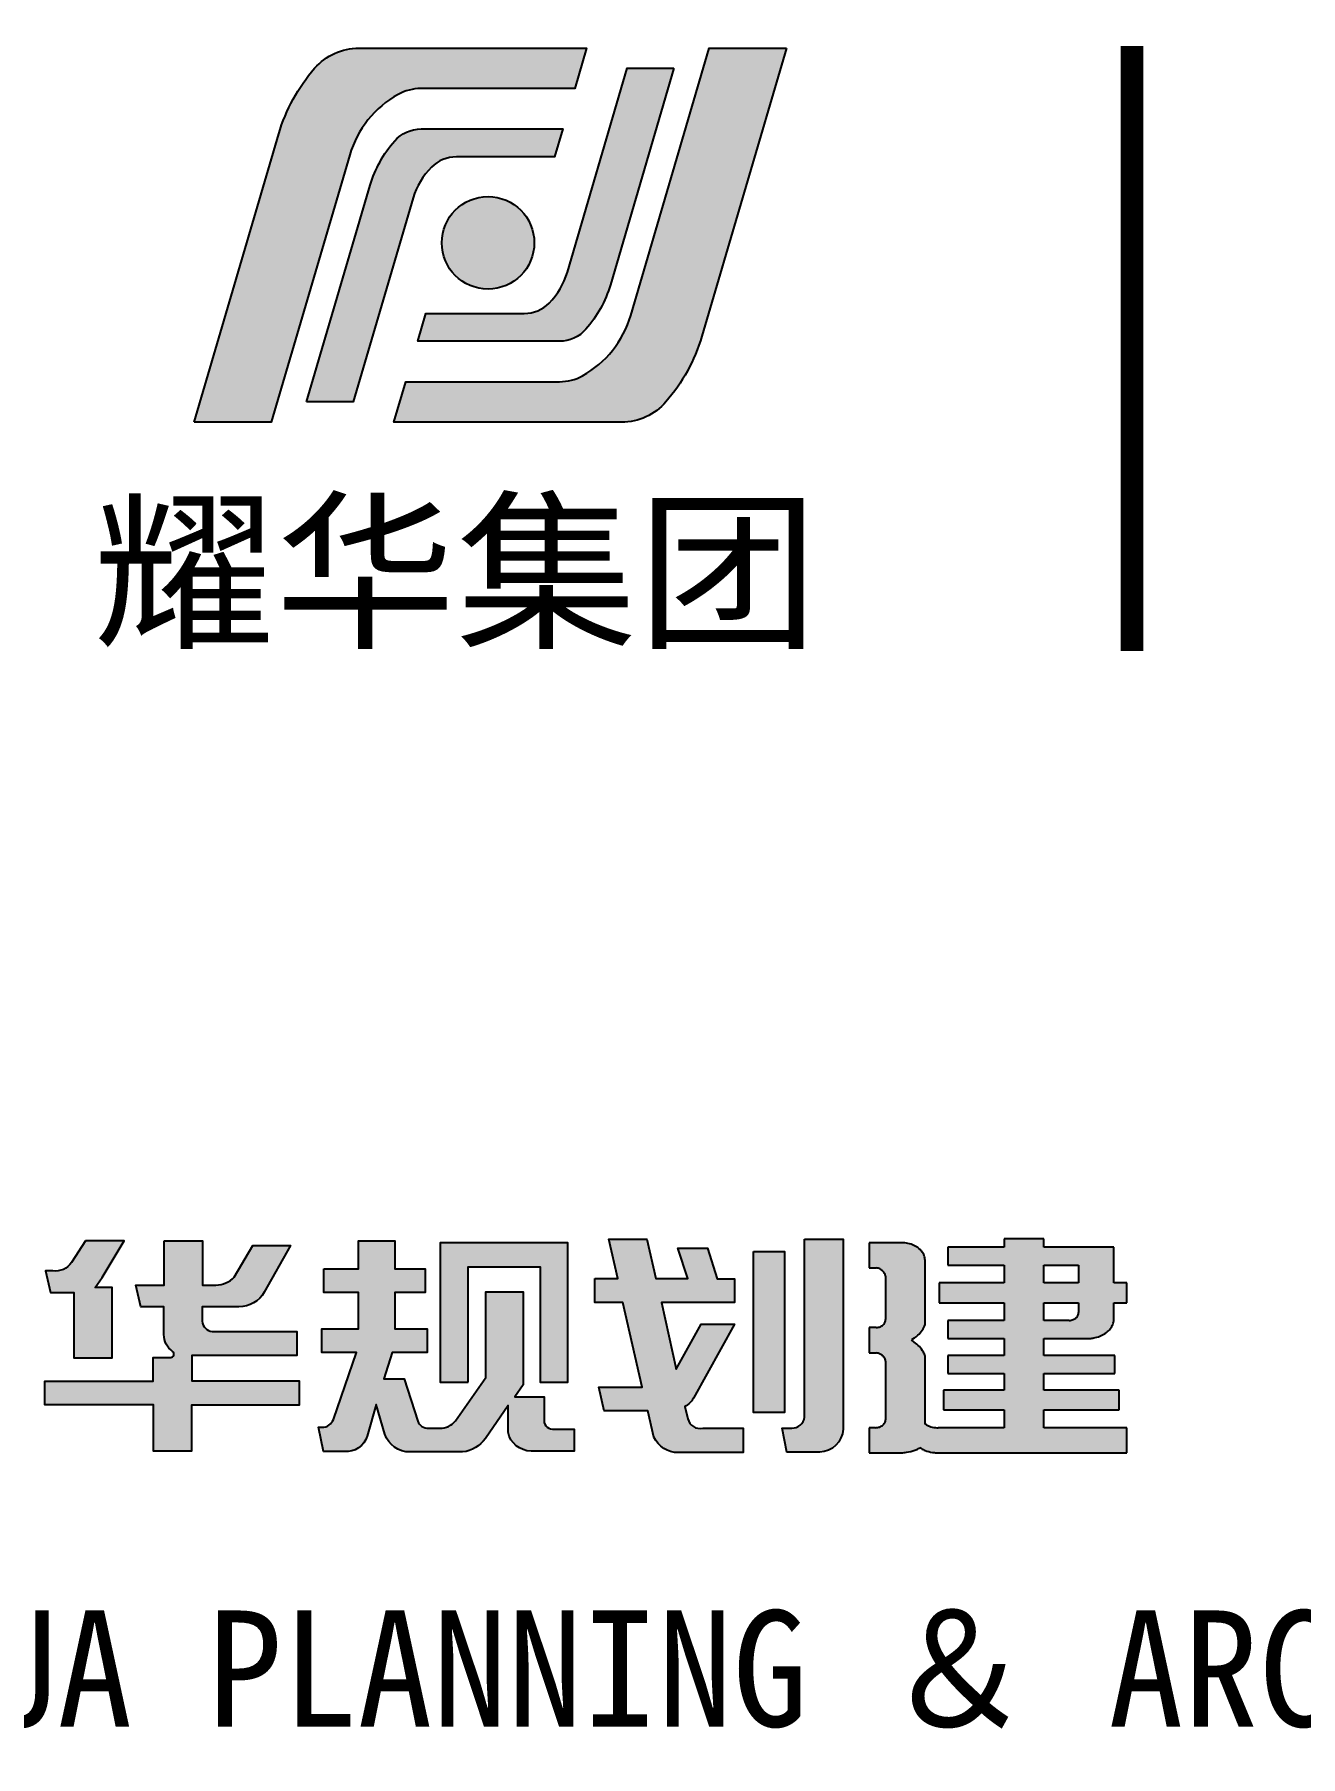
# Model space of a CAD drawing. Extents: x -138012 to 2129925, y -311560 to 0.
# Drawn here: x 1072248 to 1074190, y -142305 to -139662 of the extents above; entities that cross this region are included whole.
import ezdxf
from ezdxf.enums import TextEntityAlignment as Align

# ---------------------------------------------------------------- set-up
doc = ezdxf.new("R2010")
doc.units = 0
doc.header["$LTSCALE"] = 1000
doc.header["$MEASUREMENT"] = 0
doc.layers.get('0').update_dxf_attribs({"linetype": 'CONTINUOUS'})
for name, color, linetype in [('3', 3, 'CONTINUOUS'), ('TEXT', 7, 'CONTINUOUS'), ('WALL', 6, 'CONTINUOUS'), ('图框', 4, 'CONTINUOUS'), ('家具', 35, 'CONTINUOUS')]:
    doc.layers.add(name, color=color, linetype=linetype)
doc.styles.add('-黑体', font='simhei.ttf', dxfattribs={"width": 0.8})
doc.styles.add('图框艺术体', font='simhei.ttf', dxfattribs={"width": 0.9})

# ---------------------------------------------------------------- blocks, each defined once
blk = doc.blocks.new('yhlogo01')
at = {"layer": '家具'}
h = blk.add_hatch(color=5, dxfattribs=at)
h.dxf.hatch_style = 1
h.paths.add_polyline_path([(243496.4297811407, -10479.33175228268, 0.2174727721033012), (243118.6349315595, -10651.80915515404, 0.1075559214367939), (242812.8083269913, -11211.68171805657), (242090.9063861661, -13669.64493794192), (242748.8166466388, -13669.64493794192), (243418.1854214451, -11389.6694430011, -0.19717890885757), (243830.3649421591, -10874.52929703217, -0.1273347370917847), (244024.4521864142, -10824.2865580254), (245336.0998570008, -10824.2865580254), (245437.4898118477, -10479.33175228268)])
h = blk.add_hatch(color=5, dxfattribs=at)
h.dxf.hatch_style = 1
h.paths.add_polyline_path([(245735.4472798892, -13669.64493794192, 0.2174727721032802), (246113.2421294704, -13497.1675350706, 0.1075559214368167), (246419.0687340387, -12937.29497216795), (247140.9706748639, -10479.33175228268), (246483.0604143911, -10479.33175228268), (245813.6916395846, -12759.30724722437, -0.1971789088572864), (245401.5121188709, -13274.4473931924, -0.1273347370917942), (245207.4248746158, -13324.69013219917), (243895.7772040291, -13324.69013219917), (243794.3872491822, -13669.64493794192)])
h = blk.add_hatch(color=5, dxfattribs=at)
h.dxf.hatch_style = 1
h.paths.add_polyline_path([(245430.8611899983, -12877.86638939462, 0.1093664727785229), (245639.453722176, -12499.22633192304), (246182.0387513717, -10651.80915515404), (245784.2922744539, -10651.80915515404), (245272.9346151327, -12391.57994706894, -0.1253067589665132), (245117.453680721, -12653.93890134204, -0.1991992421947447), (244905.0876318119, -12742.04113997891), (244067.0308118332, -12742.04113997888), (243997.167158876, -12979.73532645646), (245205.5967189892, -12979.73532645646, 0.2155993663494431)])
h = blk.add_hatch(color=5, dxfattribs=at)
h.dxf.hatch_style = 1
h.paths.add_polyline_path([(243801.0158710317, -11271.11030082994, 0.10936647277854), (243592.4233388539, -11649.7503583016), (243049.8383096582, -13497.16753507056), (243447.584786576, -13497.16753507056), (243958.942445897, -11757.39674315657, -0.1253067589668707), (244114.4233803088, -11495.03778888262, -0.1991992421947921), (244326.7894292181, -11406.93555024569), (245164.8462491967, -11406.93555024569), (245234.7099021539, -11169.24136376812), (244026.2803420408, -11169.24136376812, 0.2155993663494261)])
h = blk.add_hatch(color=1, dxfattribs=at)
h.dxf.hatch_style = 1
h.paths.add_polyline_path([(244990.8879417925, -12140.39006664162, 1), (244202.3736493761, -12140.39006664162, 1)])
at = {"layer": '家具', "color": 5}
for points in [[(242090.9063861661, -13669.64493794192), (242812.8083269913, -11211.68171805657, -0.1075559214367966), (243118.6349315595, -10651.80915515403, -0.2174727721032954), (243496.4297811407, -10479.33175228268), (245437.4898118477, -10479.33175228268), (245336.0998570008, -10824.2865580254), (244024.4521864141, -10824.2865580254, 0.127334737091765), (243830.3649421591, -10874.52929703217, 0.1971247319399929), (243418.2364854845, -11389.49551083859), (242748.8166466388, -13669.64493794192)], [(247140.9706748639, -10479.33175228268), (246419.0687340387, -12937.29497216802, -0.1075559214367966), (246113.2421294704, -13497.16753507056, -0.2174727721032954), (245735.4472798892, -13669.64493794192), (243794.3872491822, -13669.64493794192), (243895.7772040291, -13324.69013219917), (245207.4248746158, -13324.69013219917, 0.127334737091765), (245401.5121188708, -13274.44739319241, 0.1971247319399929), (245813.6405755455, -12759.481179386), (246483.0604143911, -10479.33175228268)], [(246182.0387513717, -10651.80915515404), (245639.453722176, -12499.22633192298, -0.109366472778548), (245430.8611899982, -12877.86638939465, -0.2155993663494469), (245205.5967189892, -12979.73532645646), (243997.167158876, -12979.73532645646), (244067.0308118332, -12742.04113997888), (244905.0876318119, -12742.04113997891, 0.1991992421947874), (245117.4536807211, -12653.93890134198, 0.1253067589663713), (245272.9346151326, -12391.5799470692), (245784.2922744539, -10651.80915515404)], [(243049.8383096582, -13497.16753507056), (243592.4233388539, -11649.75035830162, -0.109366472778548), (243801.0158710317, -11271.11030082994, -0.2155993663494469), (244026.2803420408, -11169.24136376812), (245234.7099021539, -11169.24136376812), (245164.8462491967, -11406.93555024569), (244326.7894292181, -11406.93555024569, 0.1991992421947874), (244114.4233803088, -11495.03778888261, 0.1253067589663713), (243958.9424458974, -11757.39674315539), (243447.584786576, -13497.16753507056)]]:
    blk.add_lwpolyline(points, format="xyb", close=True, dxfattribs=at)
at = {"layer": '家具', "color": 1}
blk.add_circle((244596.6307955843, -12140.39006664162), 394.2571462081978, dxfattribs=at)
blk = doc.blocks.new('A1')
h = blk.add_hatch(color=0)
h.dxf.hatch_style = 1
edge = h.paths.add_edge_path()
edge.add_line((499907.9289028043, 391799.8102194821), (499804.6575156818, 391799.8102194822))
edge.add_line((499804.6575156818, 391799.8102194822), (499804.6575156818, 391812.8723855542))
edge.add_line((499804.6575156818, 391812.8723855542), (499746.2662531775, 391812.8723855542))
edge.add_line((499746.2662531775, 391812.8723855542), (499746.2662531776, 391799.8102194822))
edge.add_line((499746.2662531776, 391799.8102194822), (499663.0551200981, 391799.8102194821))
edge.add_line((499663.0551200981, 391799.8102194821), (499663.055120098, 391771.390772095))
edge.add_line((499663.055120098, 391771.390772095), (499746.2662531776, 391771.3907720951))
edge.add_line((499746.2662531776, 391771.3907720951), (499746.2662531776, 391743.1962322638))
edge.add_line((499746.2662531776, 391743.1962322638), (499650.3385152966, 391743.1962322636))
edge.add_line((499650.3385152966, 391743.1962322636), (499650.3385152966, 391711.9906454532))
edge.add_line((499650.3385152966, 391711.9906454532), (499746.2662531775, 391711.9906454532))
edge.add_line((499746.2662531775, 391711.9906454532), (499746.2662531776, 391683.8175802907))
edge.add_line((499746.2662531776, 391683.8175802907), (499663.2676734882, 391683.8175802907))
edge.add_line((499663.2676734882, 391683.8175802907), (499663.2676734882, 391655.3877932482))
edge.add_line((499663.2676734882, 391655.3877932482), (499746.2662531775, 391655.3877932482))
edge.add_line((499746.2662531775, 391655.3877932482), (499746.2662531775, 391628.6634728641))
edge.add_line((499746.2662531775, 391628.6634728641), (499663.1423936758, 391628.6634728641))
edge.add_line((499663.1423936758, 391628.6634728641), (499663.1423936758, 391600.1255171203))
edge.add_line((499663.1423936758, 391600.1255171203), (499746.2662531775, 391600.1255171202))
edge.add_line((499746.2662531775, 391600.1255171202), (499746.2662531775, 391573.5053886473))
edge.add_line((499746.2662531775, 391573.5053886473), (499656.7320086561, 391573.5053886474))
edge.add_line((499656.7320086561, 391573.5053886474), (499656.7320086561, 391542.1948145677))
edge.add_line((499656.7320086561, 391542.1948145677), (499746.2662531774, 391542.1948145676))
edge.add_line((499746.2662531774, 391542.1948145676), (499746.2662531775, 391514.1287250693))
edge.add_line((499746.2662531775, 391514.1287250693), (499648.8725882611, 391514.128741846))
edge.add_spline(control_points=[(499648.8725882588, 391514.128741846), (499647.516805486, 391514.1248151271), (499646.1607248433, 391514.1965286431), (499641.7445433073, 391514.678954967), (499638.7324416775, 391515.4083780448), (499634.4495737447, 391517.0801189559), (499633.0368026386, 391517.7518299996), (499631.6948611921, 391518.5173174875)], knot_values=[0.9513714849087886, 0.9513714849087886, 0.9513714849087886, 0.9513714849087886, 1.090703220191351, 1.090703220191351, 1.408924883728573, 1.408924883728573, 1.574416654039366, 1.574416654039366, 1.574416654039366, 1.574416654039366], degree=3, periodic=0)
edge.add_line((499631.6948611921, 391518.5173174875), (499629.6768083906, 391519.8315117532))
edge.add_line((499629.6768083906, 391519.8315117532), (499629.6768083906, 391627.6929589767))
edge.add_spline(control_points=[(499629.6768083906, 391627.6929589767), (499629.0389010403, 391629.6955345451), (499628.2299742769, 391631.6691520484), (499625.6602429506, 391636.7476009296), (499623.6198191801, 391639.7757828386), (499618.9745301421, 391645.1443308506), (499616.4492767555, 391647.5229899169), (499613.6413075626, 391649.6886044737)], knot_values=[3.391103965101848, 3.391103965101848, 3.391103965101848, 3.391103965101848, 3.526234999189308, 3.526234999189308, 3.747079914326613, 3.747079914326613, 3.94529361934048, 3.94529361934048, 3.94529361934048, 3.94529361934048], degree=3, periodic=0)
edge.add_line((499613.6413075626, 391649.6886044737), (499609.5170604697, 391652.986123019))
edge.add_line((499609.5170604697, 391652.986123019), (499613.7215037394, 391656.0837060186))
edge.add_spline(control_points=[(499613.7215037394, 391656.0837060186), (499615.566837668, 391657.4344776521), (499617.2881708091, 391658.8832742923), (499621.4332136043, 391662.8945350292), (499623.6285346302, 391665.5901668347), (499627.1918020804, 391671.2635780823), (499628.5600892682, 391674.2407480872), (499629.5387159159, 391677.4342343109), (499629.5829340947, 391677.5820117931), (499629.6261334103, 391677.7299442384)], knot_values=[2.311832462008515, 2.311832462008515, 2.311832462008515, 2.311832462008515, 2.450793033216761, 2.450793033216761, 2.675985772782195, 2.675985772782195, 2.901178512347629, 2.901178512347629, 2.912092230434895, 2.912092230434895, 2.912092230434895, 2.912092230434895], degree=3, periodic=0)
edge.add_line((499629.6261334103, 391677.7299442383), (499629.6261334103, 391775.9993304876))
edge.add_spline(control_points=[(499629.6261334103, 391775.9993304876), (499629.630080546, 391778.1625855921), (499629.5176349047, 391779.8966171443), (499629.2926283568, 391783.6265630543), (499628.8393377613, 391786.0289184858), (499626.7663480617, 391790.6016039109), (499625.3315646446, 391792.8036633595), (499621.7281981602, 391796.8727997523), (499619.5595313578, 391798.7384310508), (499614.6276976406, 391801.9682940993), (499611.8652945107, 391803.3316295663), (499605.9514387894, 391805.4305459041), (499602.8008605887, 391806.1657647682), (499597.7860857357, 391806.7684625977), (499595.9719772948, 391806.8768094087), (499594.1578709034, 391806.8765785517)], knot_values=[-0.09946393604087977, -0.09946393604087977, -0.09946393604087977, -0.09946393604087977, 0.07948016177026485, 0.07948016177026485, 0.3479203152235475, 0.3479203152235475, 0.6163604686768303, 0.6163604686768303, 0.884800622130113, 0.884800622130113, 1.153240775583396, 1.153240775583396, 1.421680929036679, 1.421680929036679, 1.570955397518689, 1.570955397518689, 1.570955397518689, 1.570955397518689], degree=3, periodic=0)
edge.add_line((499594.1578719218, 391806.8765785193), (499547.0065997255, 391806.8765785193))
edge.add_line((499547.0065997255, 391806.8765785193), (499547.0065997255, 391767.2103699229))
edge.add_line((499547.0065997255, 391767.2103699229), (499557.3011671106, 391767.2103699229))
edge.add_spline(control_points=[(499557.301167111, 391767.2103699229), (499559.7906281099, 391766.8415706282), (499561.530858275, 391766.1187200162), (499564.3205810933, 391764.4915974619), (499565.6203750136, 391763.3921081147), (499568.07310273, 391761.0128298), (499569.1183029701, 391759.6603405565), (499570.4085476788, 391757.2990942172), (499570.8064099727, 391756.3680350843), (499571.2883611631, 391754.2152674938)], knot_values=[3.386551680851742, 3.386551680851742, 3.386551680851742, 3.386551680851742, 3.627015090191965, 3.627015090191965, 3.904526008478623, 3.904526008478623, 4.182036926765281, 4.182036926765281, 4.349186330027427, 4.349186330027427, 4.349186330027427, 4.349186330027427], degree=3, periodic=0)
edge.add_line((499571.2883611631, 391754.2152674938), (499571.2883611631, 391684.5541656874))
edge.add_spline(control_points=[(499571.2883611631, 391685.3483910699), (499571.2927789426, 391685.2113248752), (499571.2908990225, 391684.9785081674), (499571.237864952, 391683.6543733178), (499571.0284694527, 391682.5704378734), (499570.2232756086, 391680.2623889592), (499569.5479114454, 391679.0692386188), (499567.8548943002, 391676.9568842758), (499566.8385217928, 391676.0361613174), (499564.1445981266, 391674.2111195196), (499562.36335759, 391673.4491224194), (499559.5623151378, 391672.7810438627), (499558.6068548425, 391672.6371838089), (499557.3785872198, 391672.5640585373)], knot_values=[-1.487500499190211, -1.487500499190211, -1.487500499190211, -1.487500499190211, -1.436353530280068, -1.436353530280068, -1.196218717986405, -1.196218717986405, -0.8982293874048811, -0.8982293874048811, -0.6002400568233572, -0.6002400568233572, -0.187335728827086, -0.187335728827086, 0.01911643517104955, 0.01911643517104955, 0.01911643517104955, 0.01911643517104955], degree=3, periodic=0)
edge.add_line((499557.3785872198, 391672.5640585373), (499546.9362178085, 391672.5640585373))
edge.add_line((499546.9362178085, 391672.5640585373), (499546.9362178083, 391632.6600378691))
edge.add_line((499546.9362178083, 391632.6600378691), (499557.2068553419, 391632.6600378691))
edge.add_spline(control_points=[(499557.2068553419, 391632.6600378691), (499559.5083405227, 391632.2924965217), (499561.016320444, 391631.8139085879), (499563.6968602023, 391630.5742917169), (499564.8880929395, 391629.847201985), (499567.037737794, 391628.1323806124), (499567.996149875, 391627.1440675079), (499569.593819221, 391624.9474751431), (499570.2322340413, 391623.7384831654), (499570.9533816069, 391621.6305217981), (499571.1524369888, 391620.7718924236), (499571.2897688014, 391619.4124092435)], knot_values=[0.09832068293461194, 0.09832068293461194, 0.09832068293461194, 0.09832068293461194, 0.3878882526098777, 0.3878882526098777, 0.6477281066924279, 0.6477281066924279, 0.907567960774978, 0.907567960774978, 1.167407814857528, 1.167407814857528, 1.336230672169579, 1.336230672169579, 1.336230672169579, 1.336230672169579], degree=3, periodic=0)
edge.add_line((499571.2897688014, 391619.4124092435), (499571.2897688014, 391526.7484184753))
edge.add_spline(control_points=[(499571.2897688014, 391526.7484184753), (499571.2432588252, 391525.2958664132), (499570.9594635144, 391523.9876287159), (499569.9252842258, 391521.4318371353), (499569.1367715331, 391520.2025097169), (499567.2021210566, 391518.061759366), (499566.0570793106, 391517.1483810305), (499563.1472797061, 391515.4443433839), (499561.3004047734, 391514.7807648817), (499558.4304838814, 391514.2649048068), (499557.4570714199, 391514.172593714), (499556.4326542526, 391514.1601417142)], knot_values=[1.586367827487998, 1.586367827487998, 1.586367827487998, 1.586367827487998, 1.872585217741985, 1.872585217741985, 2.185500725120694, 2.185500725120694, 2.498416232499404, 2.498416232499404, 2.909300387812437, 2.909300387812437, 3.114742465468954, 3.114742465468954, 3.114742465468954, 3.114742465468954], degree=3, periodic=0)
edge.add_line((499556.4326542526, 391514.1601417142), (499546.9756316818, 391514.1601417142))
edge.add_line((499546.9756316818, 391514.1601417142), (499546.9756316818, 391474.3603129571))
edge.add_line((499546.9756316818, 391474.3603129571), (499594.8732371089, 391474.3603129571))
edge.add_spline(control_points=[(499594.8732371089, 391474.3603129571), (499597.347924398, 391474.5326031277), (499599.8075709335, 391474.8350379792), (499606.4390101631, 391476.0109823354), (499610.5344675842, 391477.1424289733), (499616.3082343909, 391479.3529462261), (499618.1572186719, 391480.1659679008), (499619.9399941821, 391481.0573092905)], knot_values=[1.657599925298069, 1.657599925298069, 1.657599925298069, 1.657599925298069, 1.788930252808407, 1.788930252808407, 2.017152723414768, 2.017152723414768, 2.129372264282285, 2.129372264282285, 2.129372264282285, 2.129372264282285], degree=3, periodic=0)
edge.add_line((499619.9399941824, 391481.0573092906), (499621.685689452, 391482.0428074906))
edge.add_line((499621.685689452, 391482.0428074906), (499623.644365761, 391480.9910457135))
edge.add_spline(control_points=[(499623.644365761, 391480.9910457135), (499625.5421775923, 391479.9557472126), (499627.5371106262, 391479.0241726884), (499633.0837820895, 391476.8375387602), (499636.7753456454, 391475.7919964125), (499642.4241243594, 391474.7719807512), (499644.2978630919, 391474.522864885), (499646.1840852991, 391474.3603129571)], knot_values=[0.9723196980382531, 0.9723196980382531, 0.9723196980382531, 0.9723196980382531, 1.11294085342267, 1.11294085342267, 1.348800516823549, 1.348800516823549, 1.463491189088361, 1.463491189088361, 1.463491189088361, 1.463491189088361], degree=3, periodic=0)
edge.add_line((499646.1840852991, 391474.3603129571), (499927.0488544334, 391474.3603129571))
edge.add_line((499927.0488544334, 391474.3603129571), (499927.0488544334, 391514.1287250693))
edge.add_line((499927.0488544334, 391514.1287250693), (499804.6575156818, 391514.1287250694))
edge.add_line((499804.6575156818, 391514.1287250694), (499804.6575156818, 391542.1948145677))
edge.add_line((499804.6575156818, 391542.1948145677), (499916.0256385598, 391542.1948145677))
edge.add_line((499916.0256385598, 391542.1948145677), (499916.0256385597, 391573.5053886473))
edge.add_line((499916.0256385597, 391573.5053886473), (499804.6575156818, 391573.5053886473))
edge.add_line((499804.6575156818, 391573.5053886473), (499804.6575156818, 391600.1255171202))
edge.add_line((499804.6575156818, 391600.1255171202), (499909.599769519, 391600.1255171202))
edge.add_line((499909.599769519, 391600.1255171202), (499909.599769519, 391628.6634728641))
edge.add_line((499909.599769519, 391628.6634728641), (499804.6575156816, 391628.6634728641))
edge.add_line((499804.6575156816, 391628.6634728641), (499804.6575156819, 391655.3877932482))
edge.add_line((499804.6575156819, 391655.3877932482), (499872.7526750282, 391655.3877932482))
edge.add_spline(control_points=[(499872.7526750282, 391655.3877932482), (499874.639772462, 391655.5521934999), (499876.5111486797, 391655.8228072897), (499881.5256230669, 391656.8431100572), (499884.5966459165, 391657.7996099254), (499890.3309489737, 391660.2613686182), (499892.9936555433, 391661.7663203101), (499897.7516112896, 391665.2139295115), (499899.8464083862, 391667.1559384646), (499903.3586752978, 391671.3402198555), (499904.776251631, 391673.5815665229), (499906.8811853203, 391678.2251416138), (499907.5694620732, 391680.6269946482), (499908.0292847187, 391684.1367406719), (499908.097271906, 391685.2275973131), (499908.0908505413, 391686.3182430553)], knot_values=[-1.46233434582702, -1.46233434582702, -1.46233434582702, -1.46233434582702, -1.321737701097408, -1.321737701097408, -1.078275998243133, -1.078275998243133, -0.8348142953888574, -0.8348142953888574, -0.5913525925345822, -0.5913525925345822, -0.3478908896803069, -0.3478908896803069, -0.1044291868260317, -0.1044291868260317, 0.004710103025224788, 0.004710103025224788, 0.004710103025224788, 0.004710103025224788], degree=3, periodic=0)
edge.add_line((499908.0908505413, 391686.3182430553), (499908.0907812138, 391711.9906454532))
edge.add_line((499908.0907812138, 391711.9906454532), (499927.0981217756, 391711.9906454532))
edge.add_line((499927.0981217756, 391711.9906454532), (499927.0981217756, 391743.1962322636))
edge.add_line((499927.0981217756, 391743.1962322636), (499907.9289028043, 391743.1962322638))
edge.add_line((499907.9289028043, 391743.1962322638), (499907.9289028043, 391799.8102194821))
h.paths.add_polyline_path([(499804.6575156818, 391771.3907720951), (499855.983216278, 391771.3907720951), (499855.9832162781, 391743.1962322638), (499804.6575156818, 391743.1962322638)], flags=16)
edge = h.paths.add_edge_path(flags=16)
edge.add_line((499804.6575156818, 391711.9906454532), (499855.9846239163, 391711.9906454532))
edge.add_line((499855.9846239163, 391711.9906454532), (499855.9846239163, 391696.3831893447))
edge.add_spline(control_points=[(499855.9846239163, 391696.3831893457), (499855.9744802449, 391695.1333386215), (499855.7579818387, 391693.9193547678), (499854.9054273614, 391691.4931697166), (499854.2255796466, 391690.2991295288), (499852.5232004779, 391688.1866953457), (499851.5019423171, 391687.266763504), (499848.7997911511, 391685.447636748), (499847.016149313, 391684.6902323679), (499844.2128749122, 391684.0291747605), (499843.2569022771, 391683.8876797855), (499842.0382513763, 391683.8175802907)], knot_values=[1.650999810835775, 1.650999810835775, 1.650999810835775, 1.650999810835775, 1.918465449896058, 1.918465449896058, 2.217066645749255, 2.217066645749255, 2.515667841602451, 2.515667841602451, 2.928564907150825, 2.928564907150825, 3.135013439925012, 3.135013439925012, 3.135013439925012, 3.135013439925012], degree=3, periodic=0)
edge.add_line((499842.0382513763, 391683.8175802907), (499804.6575156818, 391683.8175802908))
edge.add_line((499804.6575156818, 391683.8175802908), (499804.6575156818, 391711.9906454532))
at = {"layer": 'WALL', "color": 0}
for p, q in [((499594.1573618772, 391806.8765785193), (499547.0065997255, 391806.8765785193)), ((499547.0065997255, 391806.8765785193), (499547.0065997255, 391767.2103699229)), ((499746.2662531776, 391799.8102194822), (499663.0551200981, 391799.8102194821)), ((499663.0551200981, 391799.8102194821), (499663.055120098, 391771.390772095)), ((499804.6575156818, 391812.8723855542), (499746.2662531775, 391812.8723855542)), ((499746.2662531775, 391812.8723855542), (499746.2662531776, 391799.8102194822)), ((499804.6575156818, 391799.8102194822), (499804.6575156818, 391812.8723855542)), ((499907.9289028043, 391799.8102194821), (499804.6575156818, 391799.8102194822)), ((499907.9289028043, 391743.1962322638), (499907.9289028043, 391799.8102194821)), ((499629.6261334103, 391677.7299442384), (499629.6261334103, 391775.9993304876)), ((499663.055120098, 391771.390772095), (499746.2662531776, 391771.3907720951)), ((499746.2662531776, 391771.3907720951), (499746.2662531776, 391743.1962322638)), ((499804.6575156818, 391771.3907720951), (499855.983216278, 391771.3907720951)), ((499804.6575156818, 391743.1962322638), (499804.6575156818, 391771.3907720951)), ((499855.983216278, 391771.3907720951), (499855.9832162781, 391743.1962322638)), ((499547.0065997255, 391767.2103699229), (499557.301167111, 391767.2103699229)), ((499571.2883611631, 391754.2152674938), (499571.2883611631, 391685.3483910699)), ((499746.2662531776, 391743.1962322638), (499650.3385152966, 391743.1962322636)), ((499650.3385152966, 391743.1962322636), (499650.3385152966, 391711.9906454532)), ((499855.9832162781, 391743.1962322638), (499804.6575156818, 391743.1962322638)), ((499927.0981217756, 391743.1962322636), (499907.9289028043, 391743.1962322638)), ((499927.0981217756, 391711.9906454532), (499927.0981217756, 391743.1962322636)), ((499650.3385152966, 391711.9906454532), (499746.2662531775, 391711.9906454532)), ((499746.2662531775, 391711.9906454532), (499746.2662531776, 391683.8175802907)), ((499804.6575156818, 391683.8175802908), (499804.6575156818, 391711.9906454532)), ((499804.6575156818, 391711.9906454532), (499855.9846239163, 391711.9906454532)), ((499855.9846239163, 391711.9906454532), (499855.9846239163, 391696.3831893457)), ((499908.0908505413, 391686.3182430553), (499908.0907812138, 391711.9906454532)), ((499908.0907812138, 391711.9906454532), (499927.0981217756, 391711.9906454532)), ((499557.3785872198, 391672.5640585373), (499546.9362178085, 391672.5640585373)), ((499546.9362178085, 391672.5640585373), (499546.9362178083, 391632.6600378691)), ((499746.2662531776, 391683.8175802907), (499663.2676734882, 391683.8175802907)), ((499663.2676734882, 391683.8175802907), (499663.2676734882, 391655.3877932482)), ((499842.0382513763, 391683.8175802907), (499804.6575156818, 391683.8175802908)), ((499613.7215037394, 391656.0837060186), (499609.5170604697, 391652.986123019)), ((499613.6413075626, 391649.6886044737), (499609.5170604697, 391652.986123019)), ((499663.2676734882, 391655.3877932482), (499746.2662531775, 391655.3877932482)), ((499746.2662531775, 391655.3877932482), (499746.2662531775, 391628.6634728641)), ((499804.6575156816, 391628.6634728641), (499804.6575156819, 391655.3877932482)), ((499804.6575156819, 391655.3877932482), (499872.7526750282, 391655.3877932482)), ((499546.9362178083, 391632.6600378691), (499557.2068553419, 391632.6600378691)), ((499571.2897688014, 391619.4124092435), (499571.2897688014, 391526.7484184753)), ((499629.6768083906, 391519.8315117531), (499629.6768083906, 391627.6929589767)), ((499746.2662531775, 391628.6634728641), (499663.1423936758, 391628.6634728641)), ((499663.1423936758, 391628.6634728641), (499663.1423936758, 391600.1255171203)), ((499909.599769519, 391628.6634728641), (499804.6575156816, 391628.6634728641)), ((499909.599769519, 391600.1255171202), (499909.599769519, 391628.6634728641)), ((499663.1423936758, 391600.1255171203), (499746.2662531775, 391600.1255171202)), ((499746.2662531775, 391600.1255171202), (499746.2662531775, 391573.5053886473)), ((499804.6575156818, 391573.5053886473), (499804.6575156818, 391600.1255171202)), ((499804.6575156818, 391600.1255171202), (499909.599769519, 391600.1255171202)), ((499746.2662531775, 391573.5053886473), (499656.7320086561, 391573.5053886474)), ((499656.7320086561, 391573.5053886474), (499656.7320086561, 391542.1948145677)), ((499916.0256385597, 391573.5053886473), (499804.6575156818, 391573.5053886473)), ((499916.0256385598, 391542.1948145677), (499916.0256385597, 391573.5053886473)), ((499656.7320086561, 391542.1948145677), (499746.2662531774, 391542.1948145676)), ((499746.2662531774, 391542.1948145676), (499746.2662531775, 391514.1287250693)), ((499804.6575156818, 391514.1287250694), (499804.6575156818, 391542.1948145677)), ((499804.6575156818, 391542.1948145677), (499916.0256385598, 391542.1948145677)), ((499556.4326542526, 391514.1601417142), (499546.9756316818, 391514.1601417142)), ((499546.9756316818, 391514.1601417142), (499546.9756316818, 391474.3603129571)), ((499631.6948611921, 391518.5173174875), (499629.6768083906, 391519.8315117532)), ((499746.2662531775, 391514.1287250693), (499648.8725882588, 391514.128741846)), ((499927.0488544334, 391514.1287250693), (499804.6575156818, 391514.1287250694)), ((499927.0488544334, 391474.3603129571), (499927.0488544334, 391514.1287250693)), ((499546.9756316818, 391474.3603129571), (499594.8732371089, 391474.3603129571)), ((499619.9399941821, 391481.0573092905), (499621.685689452, 391482.0428074906)), ((499623.644365761, 391480.9910457135), (499621.685689452, 391482.0428074906)), ((499646.1840852991, 391474.3603129571), (499927.0488544334, 391474.3603129571))]:
    blk.add_line(p, q, dxfattribs=at)
for points, knots in [([(499629.6261334103, 391775.9993304876), (499629.630080546, 391778.1625855921), (499629.5176349047, 391779.8966171443), (499629.2926283568, 391783.6265630543), (499628.8393377613, 391786.0289184858), (499626.7663480617, 391790.6016039109), (499625.3315646446, 391792.8036633595), (499621.7281981602, 391796.8727997523), (499619.5595313578, 391798.7384310508), (499614.6276976406, 391801.9682940993), (499611.8652945107, 391803.3316295663), (499605.9514387894, 391805.4305459041), (499602.8008605887, 391806.1657647682), (499597.7860857357, 391806.7684625977), (499595.9719772948, 391806.8768094087), (499594.1578709034, 391806.8765785517)], [-0.09946393604087977, -0.09946393604087977, -0.09946393604087977, -0.09946393604087977, 0.07948016177026485, 0.07948016177026485, 0.3479203152235475, 0.3479203152235475, 0.6163604686768303, 0.6163604686768303, 0.884800622130113, 0.884800622130113, 1.153240775583396, 1.153240775583396, 1.421680929036679, 1.421680929036679, 1.570955397518689, 1.570955397518689, 1.570955397518689, 1.570955397518689]), ([(499571.2883611631, 391754.2152674938), (499570.8064099727, 391756.3680350843), (499570.4085476788, 391757.2990942172), (499569.1183029701, 391759.6603405565), (499568.07310273, 391761.0128298), (499565.6203750136, 391763.3921081147), (499564.3205810933, 391764.4915974619), (499561.530858275, 391766.1187200162), (499559.7906281099, 391766.8415706282), (499557.301167111, 391767.2103699229)], [3.386551680851742, 3.386551680851742, 3.386551680851742, 3.386551680851742, 3.553701084113889, 3.553701084113889, 3.831212002400546, 3.831212002400546, 4.108722920687204, 4.108722920687204, 4.349186330027427, 4.349186330027427, 4.349186330027427, 4.349186330027427]), ([(499842.0382513763, 391683.8175802907), (499843.2569022771, 391683.8876797855), (499844.2128749122, 391684.0291747605), (499847.016149313, 391684.6902323679), (499848.7997911511, 391685.447636748), (499851.5019423171, 391687.266763504), (499852.5232004779, 391688.1866953457), (499854.2255796466, 391690.2991295288), (499854.9054273614, 391691.4931697166), (499855.7579818387, 391693.9193547678), (499855.9744802449, 391695.1333386215), (499855.9846239163, 391696.3831893457)], [1.650999810835775, 1.650999810835775, 1.650999810835775, 1.650999810835775, 1.857448343609962, 1.857448343609962, 2.270345409158335, 2.270345409158335, 2.568946605011532, 2.568946605011532, 2.867547800864728, 2.867547800864728, 3.135013439925012, 3.135013439925012, 3.135013439925012, 3.135013439925012]), ([(499557.3785872198, 391672.5640585373), (499558.6068548425, 391672.6371838089), (499559.5623151378, 391672.7810438627), (499562.36335759, 391673.4491224194), (499564.1445981266, 391674.2111195196), (499566.8385217928, 391676.0361613174), (499567.8548943002, 391676.9568842758), (499569.5479114454, 391679.0692386188), (499570.2232756086, 391680.2623889592), (499571.0284694527, 391682.5704378734), (499571.237864952, 391683.6543733178), (499571.2908990225, 391684.9785081674), (499571.2927789426, 391685.2113248752), (499571.2883611631, 391685.3483910699)], [-1.487500499190211, -1.487500499190211, -1.487500499190211, -1.487500499190211, -1.281048335192076, -1.281048335192076, -0.8681440071958044, -0.8681440071958044, -0.5701546766142805, -0.5701546766142805, -0.2721653460327567, -0.2721653460327567, -0.03203053373909326, -0.03203053373909326, 0.01911643517104955, 0.01911643517104955, 0.01911643517104955, 0.01911643517104955]), ([(499613.7215037394, 391656.0837060186), (499615.566837668, 391657.4344776521), (499617.2881708091, 391658.8832742923), (499621.4332136043, 391662.8945350292), (499623.6285346302, 391665.5901668347), (499627.1918020804, 391671.2635780823), (499628.5600892682, 391674.2407480872), (499629.5387159159, 391677.4342343109), (499629.5829340947, 391677.5820117931), (499629.6261334103, 391677.7299442384)], [2.311832462008515, 2.311832462008515, 2.311832462008515, 2.311832462008515, 2.450793033216761, 2.450793033216761, 2.675985772782195, 2.675985772782195, 2.901178512347629, 2.901178512347629, 2.912092230434895, 2.912092230434895, 2.912092230434895, 2.912092230434895]), ([(499872.7526750282, 391655.3877932482), (499874.639772462, 391655.5521934999), (499876.5111486797, 391655.8228072897), (499881.5256230669, 391656.8431100572), (499884.5966459165, 391657.7996099254), (499890.3309489737, 391660.2613686182), (499892.9936555433, 391661.7663203101), (499897.7516112896, 391665.2139295115), (499899.8464083862, 391667.1559384646), (499903.3586752978, 391671.3402198555), (499904.776251631, 391673.5815665229), (499906.8811853203, 391678.2251416138), (499907.5694620732, 391680.6269946482), (499908.0292847187, 391684.1367406719), (499908.097271906, 391685.2275973131), (499908.0908505413, 391686.3182430553)], [-1.46233434582702, -1.46233434582702, -1.46233434582702, -1.46233434582702, -1.321737701097408, -1.321737701097408, -1.078275998243133, -1.078275998243133, -0.8348142953888574, -0.8348142953888574, -0.5913525925345822, -0.5913525925345822, -0.3478908896803069, -0.3478908896803069, -0.1044291868260317, -0.1044291868260317, 0.004710103025224788, 0.004710103025224788, 0.004710103025224788, 0.004710103025224788]), ([(499629.6768083906, 391627.6929589767), (499629.0389010403, 391629.6955345451), (499628.2299742769, 391631.6691520484), (499625.6602429506, 391636.7476009296), (499623.6198191801, 391639.7757828386), (499618.9745301421, 391645.1443308506), (499616.4492767555, 391647.5229899169), (499613.6413075626, 391649.6886044737)], [3.391103965101848, 3.391103965101848, 3.391103965101848, 3.391103965101848, 3.526234999189308, 3.526234999189308, 3.747079914326613, 3.747079914326613, 3.94529361934048, 3.94529361934048, 3.94529361934048, 3.94529361934048]), ([(499571.2897688014, 391619.4124092435), (499571.1524369888, 391620.7718924236), (499570.9533816069, 391621.6305217981), (499570.2322340413, 391623.7384831654), (499569.593819221, 391624.9474751431), (499567.996149875, 391627.1440675079), (499567.037737794, 391628.1323806124), (499564.8880929395, 391629.847201985), (499563.6968602023, 391630.5742917169), (499561.016320444, 391631.8139085879), (499559.5083405227, 391632.2924965217), (499557.2068553419, 391632.6600378691)], [0.09832068293461194, 0.09832068293461194, 0.09832068293461194, 0.09832068293461194, 0.2671435402466629, 0.2671435402466629, 0.526983394329213, 0.526983394329213, 0.7868232484117632, 0.7868232484117632, 1.046663102494313, 1.046663102494313, 1.336230672169579, 1.336230672169579, 1.336230672169579, 1.336230672169579]), ([(499556.4326542526, 391514.1601417142), (499557.4570714199, 391514.172593714), (499558.4304838814, 391514.2649048068), (499561.3004047734, 391514.7807648817), (499563.1472797061, 391515.4443433839), (499566.0570793106, 391517.1483810305), (499567.2021210566, 391518.061759366), (499569.1367715331, 391520.2025097169), (499569.9252842258, 391521.4318371353), (499570.9594635144, 391523.9876287159), (499571.2432588252, 391525.2958664132), (499571.2897688014, 391526.7484184753)], [1.586367827487998, 1.586367827487998, 1.586367827487998, 1.586367827487998, 1.791809905144515, 1.791809905144515, 2.202694060457548, 2.202694060457548, 2.515609567836258, 2.515609567836258, 2.828525075214967, 2.828525075214967, 3.114742465468954, 3.114742465468954, 3.114742465468954, 3.114742465468954]), ([(499631.6948611921, 391518.5173174875), (499633.0368026386, 391517.7518299996), (499634.4495737447, 391517.0801189559), (499638.7324416775, 391515.4083780448), (499641.7445433073, 391514.678954967), (499646.1607248433, 391514.1965286431), (499647.516805486, 391514.1248151271), (499648.8725882588, 391514.128741846)], [0.9513714849087886, 0.9513714849087886, 0.9513714849087886, 0.9513714849087886, 1.116863255219582, 1.116863255219582, 1.435084918756804, 1.435084918756804, 1.574416654039366, 1.574416654039366, 1.574416654039366, 1.574416654039366]), ([(499594.8732371089, 391474.3603129571), (499597.347924398, 391474.5326031277), (499599.8075709335, 391474.8350379792), (499606.4390101631, 391476.0109823354), (499610.5344675842, 391477.1424289733), (499616.3082343909, 391479.3529462261), (499618.1572186719, 391480.1659679008), (499619.9399941821, 391481.0573092905)], [1.657599925298069, 1.657599925298069, 1.657599925298069, 1.657599925298069, 1.788930252808407, 1.788930252808407, 2.017152723414768, 2.017152723414768, 2.129372264282285, 2.129372264282285, 2.129372264282285, 2.129372264282285]), ([(499623.644365761, 391480.9910457135), (499625.5421775923, 391479.9557472126), (499627.5371106262, 391479.0241726884), (499633.0837820895, 391476.8375387602), (499636.7753456454, 391475.7919964125), (499642.4241243594, 391474.7719807512), (499644.2978630919, 391474.522864885), (499646.1840852991, 391474.3603129571)], [0.9723196980382531, 0.9723196980382531, 0.9723196980382531, 0.9723196980382531, 1.11294085342267, 1.11294085342267, 1.348800516823549, 1.348800516823549, 1.463491189088361, 1.463491189088361, 1.463491189088361, 1.463491189088361])]:
    blk.add_open_spline(points, degree=3, knots=knots, dxfattribs=at)
blk = doc.blocks.new('65464563')
at = {"layer": '图框'}
h = blk.add_hatch(color=256, dxfattribs=at)
h.dxf.hatch_style = 1
edge = h.paths.add_edge_path()
edge.add_line((1021301.588317598, 31888.27063250687), (1021360.39253418, 31888.27063250687))
edge.add_line((1021360.39253418, 31888.27063250687), (1021360.39253418, 31820.58009611361))
edge.add_line((1021360.39253418, 31820.58009611361), (1021381.270430315, 31820.58009611361))
edge.add_arc((1021381.270430315, 31859.47373138123), 38.89363526761736, 270, 316.263731508385)
edge.add_line((1021409.372235745, 31832.58500891417), (1021437.970962999, 31881.45624078671))
edge.add_line((1021437.970962999, 31881.45624078671), (1021495.489647794, 31881.45624078671))
edge.add_line((1021495.489647794, 31881.45624078671), (1021455.492552464, 31809.70625666063))
edge.add_arc((1021417.286648073, 31831.00417356896), 43.74119791419914, 269.0232863396469, 330.8624782408466, ccw=False)
edge.add_line((1021416.541033706, 31787.26933100395), (1021360.372778852, 31787.26933100395))
edge.add_line((1021360.372778852, 31787.26933100395), (1021360.372778852, 31764.87761459959))
edge.add_arc((1021376.984240153, 31765.79071510137), 16.63653807366781, 183.1462739964969, 265.2827346272533)
edge.add_line((1021375.616070739, 31749.21053079801), (1021505.461297685, 31749.21053079801))
edge.add_line((1021505.461297685, 31749.21053079801), (1021505.461297685, 31712.22269099357))
edge.add_line((1021505.461297685, 31712.22269099357), (1021344.121327419, 31712.22269099357))
edge.add_line((1021344.121327419, 31712.22269099357), (1021344.121327419, 31673.42323851865))
edge.add_line((1021344.121327419, 31673.42323851865), (1021508.881663389, 31673.42323851865))
edge.add_line((1021508.881663389, 31673.42323851865), (1021508.881663389, 31636.12076806696))
edge.add_line((1021508.881663389, 31636.12076806696), (1021343.767527449, 31636.12076806696))
edge.add_line((1021343.767527449, 31636.12076806696), (1021343.767527449, 31565.68454186391))
edge.add_line((1021343.767527449, 31565.68454186391), (1021285.308131142, 31565.68454186391))
edge.add_line((1021285.308131142, 31565.68454186391), (1021285.308131142, 31636.80474773486))
edge.add_line((1021285.308131142, 31636.80474773486), (1021118.841653183, 31636.80474773486))
edge.add_line((1021118.841653183, 31636.80474773486), (1021118.841653183, 31673.15785440744))
edge.add_line((1021118.841653183, 31673.15785440744), (1021285.04143421, 31673.15785440744))
edge.add_line((1021285.04143421, 31673.15785440744), (1021285.04143421, 31709.35014997888))
edge.add_line((1021285.04143421, 31709.35014997888), (1021311.884329517, 31709.35014997888))
edge.add_arc((1021311.884329517, 31714.3501499789), 5.00000000001819, 269.999999998666, 414.0773281515745)
edge.add_arc((1021333.649464974, 31744.39247070789), 32.09800744266823, 179.9058676720646, 234.077328151551, ccw=False)
edge.add_line((1021301.55150085, 31744.44520511222), (1021301.55150085, 31786.90232705645))
edge.add_line((1021301.55150085, 31786.90232705645), (1021265.95461812, 31786.90232705645))
edge.add_line((1021265.95461812, 31786.90232705645), (1021258.326685173, 31820.32800075033))
edge.add_line((1021258.326685173, 31820.32800075033), (1021301.588317598, 31820.32800075033))
edge.add_line((1021301.588317598, 31820.32800075033), (1021301.588317598, 31888.27063250687))
edge = h.paths.add_edge_path()
edge.add_line((1021181.286862567, 31888.27141419792), (1021159.722622694, 31855.24856918812))
edge.add_arc((1021135.310923945, 31871.18964656571), 29.15559952690153, 261.3941334764993, 326.8550715877468, ccw=False)
edge.add_line((1021130.948179698, 31842.36230804119), (1021119.871868414, 31842.36230804119))
edge.add_line((1021119.871868414, 31842.36230804119), (1021127.461839064, 31808.96203930641))
edge.add_line((1021127.461839064, 31808.96203930641), (1021163.004689592, 31808.96203930641))
edge.add_line((1021163.004689592, 31808.96203930641), (1021163.004689592, 31708.55265151826))
edge.add_line((1021163.004689592, 31708.55265151826), (1021221.891519365, 31708.55265151826))
edge.add_line((1021221.891519365, 31708.55265151826), (1021221.891519365, 31817.00659548288))
edge.add_line((1021221.891519365, 31817.00659548288), (1021195.979990355, 31817.00659548288))
edge.add_line((1021195.979990355, 31817.00659548288), (1021206.76998099, 31832.01031689503))
edge.add_line((1021206.76998099, 31832.01031689503), (1021240.563244625, 31888.27141419792))
edge.add_line((1021240.563244625, 31888.27141419792), (1021181.286862567, 31888.27141419792))
h = blk.add_hatch(color=256, dxfattribs=at)
h.dxf.hatch_style = 1
h.paths.add_polyline_path([(1021768.036549842, 31671.50245002046), (1021768.036549842, 31848.65591993206), (1021878.73574396, 31848.65591993206), (1021878.73574396, 31671.46571054118), (1021921.284917231, 31671.46571054118), (1021921.284917231, 31885.23845292756), (1021725.426314647, 31885.23845292756), (1021725.426314647, 31671.50245002046)], flags=17)
edge = h.paths.add_edge_path()
edge.add_line((1021546.862392014, 31845.35149461275), (1021600.100307867, 31845.35149461281))
edge.add_line((1021600.100307867, 31845.35149461281), (1021600.100307867, 31888.400393221))
edge.add_line((1021600.100307867, 31888.400393221), (1021655.974450075, 31888.400393221))
edge.add_line((1021655.974450075, 31888.400393221), (1021655.974450075, 31845.35149461275))
edge.add_line((1021655.974450075, 31845.35149461275), (1021702.113917283, 31845.35149461275))
edge.add_line((1021702.113917283, 31845.35149461275), (1021702.113917283, 31808.9510956317))
edge.add_line((1021702.113917283, 31808.9510956317), (1021655.711345021, 31808.9510956317))
edge.add_line((1021655.711345021, 31808.9510956317), (1021655.711345021, 31753.28040524496))
edge.add_line((1021655.711345021, 31753.28040524496), (1021705.229871337, 31753.28040524496))
edge.add_line((1021705.229871337, 31753.28040524496), (1021705.229871337, 31716.9214358895))
edge.add_line((1021705.229871337, 31716.9214358895), (1021651.751553183, 31716.92143588944))
edge.add_line((1021651.751553183, 31716.92143588944), (1021639.044735105, 31676.68210850214))
edge.add_line((1021639.044735105, 31676.68210850214), (1021670.250091496, 31676.68210850214))
edge.add_line((1021670.250091496, 31676.68210850214), (1021691.286672275, 31611.6808837725))
edge.add_arc((1021706.545556731, 31616.61917157847), 16.03808720782578, 197.9333238406532, 272.8202501273669)
edge.add_line((1021707.334675146, 31600.6005095428), (1021724.785956414, 31600.6005095428))
edge.add_arc((1021724.785956414, 31631.13368058196), 30.53317103915833, 269.9999999997816, 321.3462396300512)
edge.add_line((1021748.630370556, 31612.06227665028), (1021795.285645354, 31678.35469089495))
edge.add_line((1021795.285645354, 31678.35469089495), (1021795.285645354, 31809.87014705047))
edge.add_line((1021795.285645354, 31809.87014705047), (1021852.644131092, 31809.87014705047))
edge.add_line((1021852.644131092, 31809.87014705047), (1021852.644131092, 31667.46882283827))
edge.add_line((1021852.644131092, 31667.46882283827), (1021839.709383892, 31649.10170321824))
edge.add_line((1021839.709383892, 31649.10170321824), (1021884.774376629, 31649.10170321824))
edge.add_line((1021884.774376629, 31649.10170321824), (1021884.774376629, 31612.68067621964))
edge.add_arc((1021898.270673097, 31612.68067621961), 13.49629646737594, 179.9999999999073, 279.324212247743)
edge.add_line((1021900.457354327, 31599.3627017666), (1021931.184132647, 31599.3627017666))
edge.add_line((1021931.184132647, 31599.3627017666), (1021931.184132647, 31565.67867918103))
edge.add_line((1021931.184132647, 31565.67867918103), (1021864.845846226, 31565.67867918103))
edge.add_arc((1021864.845846226, 31601.66700399165), 35.98832481062345, 191.0167001970208, 270, ccw=False)
edge.add_line((1021829.520731324, 31594.78981126507), (1021829.520731324, 31635.37838246627))
edge.add_line((1021829.520731324, 31635.37838246627), (1021794.666289579, 31585.18372788886))
edge.add_arc((1021753.963505272, 31613.44715227968), 49.55338342209816, 276.73065591912035, 325.2244460650042, ccw=False)
edge.add_line((1021759.771266519, 31564.23528665892), (1021678.963472428, 31564.23528665892))
edge.add_arc((1021678.963472428, 31605.32273831778), 41.08745165885557, 199.6101807632247, 270, ccw=False)
edge.add_line((1021640.259182033, 31591.53301066242), (1021627.128938302, 31637.24196500634))
edge.add_line((1021627.128938302, 31637.24196500634), (1021613.272524067, 31588.73104775843))
edge.add_arc((1021581.602534952, 31597.77710404631), 32.93659583034656, 264.1124957031953, 344.0588058369454, ccw=False)
edge.add_line((1021578.224043924, 31565.01424178935), (1021546.092207171, 31565.01424178935))
edge.add_line((1021546.092207171, 31565.01424178935), (1021538.513787888, 31602.18460645369))
edge.add_line((1021538.513787888, 31602.18460645369), (1021544.032784218, 31602.18460645369))
edge.add_arc((1021544.032784218, 31620.77503114363), 18.59042468993721, 270, 339.663515844584)
edge.add_line((1021561.464427335, 31614.31424880808), (1021597.135789031, 31716.9214358895))
edge.add_line((1021597.135789031, 31716.9214358895), (1021543.49321057, 31716.9214358895))
edge.add_line((1021543.49321057, 31716.9214358895), (1021543.49321057, 31753.28040524496))
edge.add_line((1021543.49321057, 31753.28040524496), (1021600.134430707, 31753.28040524491))
edge.add_line((1021600.134430707, 31753.28040524491), (1021600.134430707, 31808.9510956317))
edge.add_line((1021600.134430707, 31808.9510956317), (1021546.862392014, 31808.95109563175))
edge.add_line((1021546.862392014, 31808.95109563175), (1021546.862392014, 31845.35149461275))
h = blk.add_hatch(color=256, dxfattribs=at)
h.dxf.hatch_style = 1
edge = h.paths.add_edge_path()
edge.add_line((1022284.555085662, 31891.09488226712), (1022343.538896138, 31891.09488226712))
edge.add_line((1022343.538896138, 31891.09488226712), (1022343.538896138, 31599.3691223613))
edge.add_arc((1022306.806424704, 31600.85059641892), 36.76233429763509, 271.3516191716045, 357.69042951278146, ccw=False)
edge.add_line((1022307.673575265, 31564.09849072533), (1022257.248662651, 31564.09849072533))
edge.add_line((1022257.248662651, 31564.09849072533), (1022249.954573868, 31600.78498863039))
edge.add_line((1022249.954573868, 31600.78498863039), (1022264.702670661, 31600.78498863039))
edge.add_arc((1022264.702670661, 31620.88634561406), 20.10135698367594, 270.0000000003318, 350.9734199348076)
edge.add_line((1022284.555085662, 31617.73259052174), (1022284.555085662, 31891.09488226712))
h.paths.add_polyline_path([(1022206.204555665, 31871.85707470425), (1022253.7105204, 31871.85707470425), (1022253.7105204, 31624.75615275023), (1022206.204555665, 31624.75615275023)])
edge = h.paths.add_edge_path()
edge.add_line((1021962.583643041, 31830.69126983319), (1021997.761682983, 31830.69126983319))
edge.add_line((1021997.761682983, 31830.69126983319), (1021984.00838261, 31890.79314952216))
edge.add_line((1021984.00838261, 31890.79314952216), (1022042.536434753, 31890.79314952216))
edge.add_line((1022042.536434753, 31890.79314952216), (1022056.287041217, 31830.47825902235))
edge.add_line((1022056.287041217, 31830.47825902235), (1022105.449023432, 31830.47825902235))
edge.add_line((1022105.449023432, 31830.47825902235), (1022090.198807956, 31877.22572882922))
edge.add_line((1022090.198807956, 31877.22572882922), (1022135.519453362, 31877.22572882922))
edge.add_line((1022135.519453362, 31877.22572882922), (1022150.273989692, 31830.28635386977))
edge.add_line((1022150.273989692, 31830.28635386977), (1022176.873966926, 31830.28635386977))
edge.add_line((1022176.873966926, 31830.28635386977), (1022176.873966926, 31793.72922583338))
edge.add_line((1022176.873966926, 31793.72922583338), (1022064.728776341, 31793.72922583338))
edge.add_line((1022064.728776341, 31793.72922583338), (1022087.547075245, 31691.47756463155))
edge.add_line((1022087.547075245, 31691.47756463155), (1022125.865972351, 31760.48955094488))
edge.add_line((1022125.865972351, 31760.48955094488), (1022176.93563837, 31760.48955094488))
edge.add_line((1022176.93563837, 31760.48955094488), (1022113.91894045, 31646.67154250364))
edge.add_arc((1022087.0678886, 31661.53794762166), 30.69183908729003, 296.95245440173574, 331.02837055845725, ccw=False)
edge.add_line((1022100.978994193, 31634.179765523), (1022105.445972685, 31615.133591461))
edge.add_arc((1022124.193189444, 31619.53045425258), 19.25592216989939, 193.199254918779, 282.7036142318771)
edge.add_line((1022128.427715787, 31600.74590407795), (1022190.269875451, 31600.74590407795))
edge.add_line((1022190.269875451, 31600.74590407795), (1022190.269875451, 31563.24879255501))
edge.add_line((1022190.269875451, 31563.24879255501), (1022090.594472528, 31563.24879255501))
edge.add_arc((1022090.594472528, 31604.70955311135), 41.4607605563433, 205.4870111693459, 270, ccw=False)
edge.add_line((1022053.168554732, 31586.86871952674), (1022043.734569347, 31627.47174745466))
edge.add_line((1022043.734569347, 31627.47174745466), (1021976.748040431, 31627.47174745466))
edge.add_line((1021976.748040431, 31627.47174745466), (1021969.041761537, 31663.8803541917))
edge.add_line((1021969.041761537, 31663.8803541917), (1022035.329827954, 31663.8803541917))
edge.add_line((1022035.329827954, 31663.8803541917), (1022005.748126901, 31793.83866258024))
edge.add_line((1022005.748126901, 31793.83866258024), (1021962.583643041, 31793.83866258024))
edge.add_line((1021962.583643041, 31793.83866258024), (1021962.583643041, 31830.69126983319))
at = {"layer": '3', "const_width": 35}
blk.add_lwpolyline([(1022786.959200024, 33722.84524467005), (1022786.959200024, 32793.72371343477)], dxfattribs=at)
at = {"layer": '图框'}
for points in [[(1021301.588317598, 31888.27063250687), (1021360.39253418, 31888.27063250687), (1021360.39253418, 31820.58009611361), (1021381.270430315, 31820.58009611361, 0.2046509590101342), (1021409.372235745, 31832.58500891417), (1021437.970962999, 31881.45624078671), (1021495.489647794, 31881.45624078671), (1021455.492552464, 31809.70625666063, -0.276569069520666), (1021416.541033706, 31787.26933100395), (1021360.372778852, 31787.26933100395), (1021360.372778852, 31764.87761459959, 0.374563486376834), (1021375.616070739, 31749.21053079801), (1021505.461297685, 31749.21053079801), (1021505.461297685, 31712.22269099357), (1021344.121327419, 31712.22269099357), (1021344.121327419, 31673.42323851865), (1021508.881663389, 31673.42323851865), (1021508.881663389, 31636.12076806696), (1021343.767527449, 31636.12076806696), (1021343.767527449, 31565.68454186391), (1021285.308131142, 31565.68454186391), (1021285.308131142, 31636.80474773486), (1021118.841653183, 31636.80474773486), (1021118.841653183, 31673.15785440744), (1021285.04143421, 31673.15785440744), (1021285.04143421, 31709.35014997888), (1021311.884329517, 31709.35014997888, 0.7270581675455992), (1021314.817793732, 31718.39919773105, -0.2408701598548001), (1021301.55150085, 31744.44520511222), (1021301.55150085, 31786.90232705645), (1021265.95461812, 31786.90232705645), (1021258.326685173, 31820.32800075033), (1021301.588317598, 31820.32800075033)], [(1021181.286862567, 31888.27141419792), (1021159.722622694, 31855.24856918812, -0.2936567912703833), (1021130.948179698, 31842.36230804119), (1021119.871868414, 31842.36230804119), (1021127.461839064, 31808.96203930641), (1021163.004689592, 31808.96203930641), (1021163.004689592, 31708.55265151826), (1021221.891519365, 31708.55265151826), (1021221.891519365, 31817.00659548288), (1021195.979990355, 31817.00659548288), (1021206.76998099, 31832.01031689503), (1021240.563244625, 31888.27141419792)], [(1021546.862392014, 31845.35149461275), (1021600.100307867, 31845.35149461281), (1021600.100307867, 31888.400393221), (1021655.974450075, 31888.400393221), (1021655.974450075, 31845.35149461275), (1021702.113917283, 31845.35149461275), (1021702.113917283, 31808.9510956317), (1021655.711345021, 31808.9510956317), (1021655.711345021, 31753.28040524496), (1021705.229871337, 31753.28040524496), (1021705.229871337, 31716.9214358895), (1021651.751553183, 31716.92143588944), (1021639.044735105, 31676.68210850214), (1021670.250091496, 31676.68210850214), (1021691.286672275, 31611.6808837725, 0.3389041223550494), (1021707.334675146, 31600.6005095428), (1021724.785956414, 31600.6005095428, 0.2278655504711115), (1021748.630370556, 31612.06227665028), (1021795.285645354, 31678.35469089495), (1021795.285645354, 31809.87014705047), (1021852.644131092, 31809.87014705047), (1021852.644131092, 31667.46882283827), (1021839.709383892, 31649.10170321824), (1021884.774376629, 31649.10170321824), (1021884.774376629, 31612.68067621964, 0.4627227272856995), (1021900.457354327, 31599.3627017666), (1021931.184132647, 31599.3627017666), (1021931.184132647, 31565.67867918103), (1021864.845846226, 31565.67867918103, -0.3589544271071848), (1021829.520731324, 31594.78981126507), (1021829.520731324, 31635.37838246627), (1021794.666289579, 31585.18372788886, -0.2148095068150594), (1021759.771266519, 31564.23528665892), (1021678.963472428, 31564.23528665892, -0.3171697942361905), (1021640.259182033, 31591.53301066242), (1021627.128938302, 31637.24196500634), (1021613.272524067, 31588.73104775843, -0.3637049563819471), (1021578.224043924, 31565.01424178935), (1021546.092207171, 31565.01424178935), (1021538.513787888, 31602.18460645369), (1021544.032784218, 31602.18460645369, 0.3136853879327809), (1021561.464427335, 31614.31424880808), (1021597.135789031, 31716.9214358895), (1021543.49321057, 31716.9214358895), (1021543.49321057, 31753.28040524496), (1021600.134430707, 31753.28040524491), (1021600.134430707, 31808.9510956317), (1021546.862392014, 31808.95109563175)], [(1021962.583643041, 31830.69126983319), (1021997.761682983, 31830.69126983319), (1021984.00838261, 31890.79314952216), (1022042.536434753, 31890.79314952216), (1022056.287041217, 31830.47825902235), (1022105.449023432, 31830.47825902235), (1022090.198807956, 31877.22572882922), (1022135.519453362, 31877.22572882922), (1022150.273989692, 31830.28635386977), (1022176.873966926, 31830.28635386977), (1022176.873966926, 31793.72922583338), (1022064.728776341, 31793.72922583338), (1022087.547075245, 31691.47756463155), (1022125.865972351, 31760.48955094488), (1022176.93563837, 31760.48955094488), (1022113.91894045, 31646.67154250364, -0.1497896634446751), (1022100.978994193, 31634.179765523), (1022105.445972685, 31615.133591461, 0.4116821351494803), (1022128.427715787, 31600.74590407795), (1022190.269875451, 31600.74590407795), (1022190.269875451, 31563.24879255501), (1022090.594472528, 31563.24879255501, -0.2891693241154799), (1022053.168554732, 31586.86871952674), (1022043.734569347, 31627.47174745466), (1021976.748040431, 31627.47174745466), (1021969.041761537, 31663.8803541917), (1022035.329827954, 31663.8803541917), (1022005.748126901, 31793.83866258024), (1021962.583643041, 31793.83866258024)], [(1022284.555085662, 31891.09488226712), (1022343.538896138, 31891.09488226712), (1022343.538896138, 31599.3691223613, -0.3956191980589924), (1022307.673575265, 31564.09849072533), (1022257.248662651, 31564.09849072533), (1022249.954573868, 31600.78498863039), (1022264.702670661, 31600.78498863039, 0.3687877206231039), (1022284.555085662, 31617.73259052174)]]:
    blk.add_lwpolyline(points, format="xyb", close=True, dxfattribs=at)
for points in [[(1021768.036549842, 31671.50245002046), (1021768.036549842, 31848.65591993206), (1021878.73574396, 31848.65591993206), (1021878.73574396, 31671.46571054118), (1021921.284917231, 31671.46571054118), (1021921.284917231, 31885.23845292756), (1021725.426314647, 31885.23845292756), (1021725.426314647, 31671.50245002046)], [(1022206.204555665, 31871.85707470425), (1022253.7105204, 31871.85707470425), (1022253.7105204, 31624.75615275023), (1022206.204555665, 31624.75615275023)]]:
    blk.add_lwpolyline(points, close=True, dxfattribs=at)
at = {"layer": '图框', "xscale": 1.040000000037253, "yscale": 0.9700000000011642}
blk.add_blockref('A1', (502854.6272609935, -348167.1970413108), dxfattribs=at)
at = {"layer": '家具', "xscale": 0.1799999999348074, "yscale": 0.1799999999348074, "zscale": 0.1799999999348074}
blk.add_blockref('yhlogo01', (977771.3461500555, 35605.71304509841), dxfattribs=at)
at = {"layer": '3', "style": '-黑体', "width": 1.05}
blk.add_text('耀华集团', height=194.1628574223477, dxfattribs=at).set_placement((1021193.412116081, 32817.99082425411))
at = {"layer": '图框', "style": '图框艺术体', "width": 0.95}
blk.add_text('ZHEJIANG YAOHUA PLANNING ＆ ARCHITECTURAL DESIGN CO．,LTD', height=178.2, dxfattribs=at).set_placement((1022808.151377143, 31142.76864674827), align=Align.CENTER)

msp = doc.modelspace()

# ---------------------------------------------------------------- block references
at = {"layer": 'TEXT'}
msp.add_blockref('65464563', (51144.83478130505, -173402.1668772451), dxfattribs=at)

doc.saveas('drawing.dxf')
